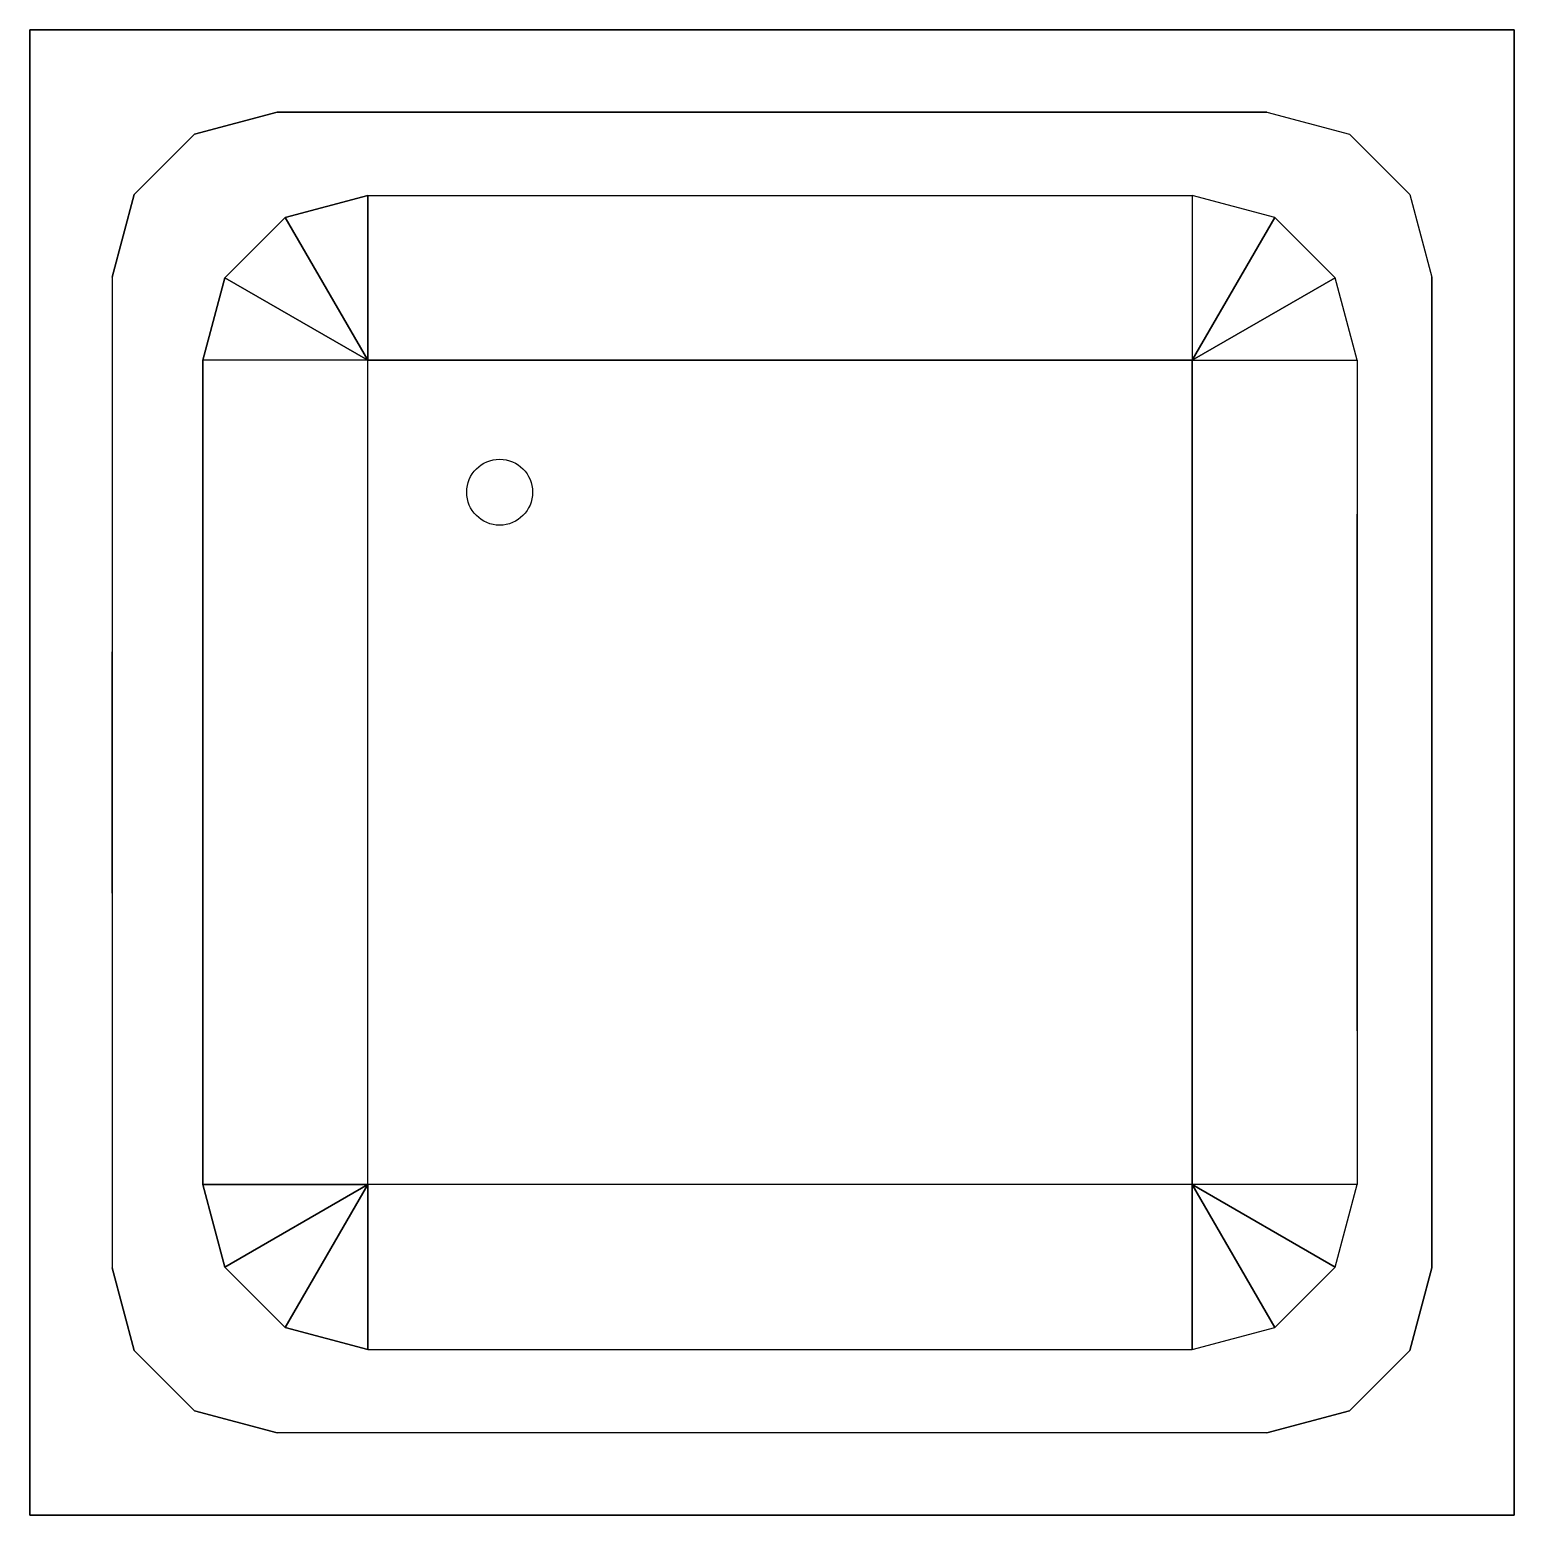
# Model space of a CAD drawing. Extents: x 0 to 90, y 0 to 90.1.
import ezdxf

# ---------------------------------------------------------------- set-up
doc = ezdxf.new("R2010")
doc.units = 0
doc.header["$LTSCALE"] = 12
doc.header["$MEASUREMENT"] = 0
doc.layers.get('0').update_dxf_attribs({"linetype": 'CONTINUOUS'})

msp = doc.modelspace()

# ---------------------------------------------------------------- linework, layer by layer
at = {"color": 0, "linetype": 'ByBlock', "extrusion": (0, -1, 0)}
for p, q in [((70.499, 80.054, 23.678), (70.499, 70.054, 8.678)), ((10.499, 20.054, 23.678), (20.499, 20.054, 8.678)), ((80.499, 20.054, 23.678), (70.499, 20.054, 8.678))]:
    msp.add_line(p, q, dxfattribs=at)
at = {"color": 0, "linetype": 'ByBlock'}
msp.add_circle((28.499, 62.054, 8.678), 2, dxfattribs=at)
for points in [[(0, 0, 24), (0, 90.106, 24), (0, 90.106), (0, 0)], [(0, 90.106, 24), (90.029, 90.106, 24), (90.029, 90.106), (0, 90.106)], [(90.029, 0, 24), (90.029, 90.106, 24), (90.029, 90.106), (90.029, 0)], [(20.499, 70.054, 8.678), (70.499, 70.054, 8.678), (70.499, 20.054, 8.678), (20.499, 20.054, 8.678)], [(20.499, 70.054, 8.678), (70.499, 70.054, 8.678), (70.499, 20.054, 8.678), (20.499, 20.054, 8.678)], [(0, 0, 24), (90.029, 0, 24), (90.029, 0), (0, 0)]]:
    msp.add_3dface(points, dxfattribs=at)
for points, invisible_edges in [([(33.343, 90.106, 24), (0, 90.106, 24), (15, 85.106, 24), (35.01, 85.106, 24)], 10), ([(15, 85.106, 24), (10, 83.767, 24), (0, 90.106, 24)], 10), ([(10, 83.767, 24), (6.34, 80.106, 24), (0, 90.106, 24)], 10), ([(6.34, 80.106, 24), (5, 75.106, 24), (0, 90.106, 24)], 10), ([(5, 75.106, 24), (5, 58.404, 24), (0, 60.071, 24), (0, 90.106, 24)], 10), ([(56.686, 90.106, 24), (33.343, 90.106, 24), (35.01, 85.106, 24), (55.02, 85.106, 24)], 10), ([(90.029, 90.106, 24), (56.686, 90.106, 24), (55.02, 85.106, 24), (75.029, 85.106, 24)], 10), ([(75.029, 85.106, 24), (80.029, 83.767, 24), (90.029, 90.106, 24)], 10), ([(80.029, 83.767, 24), (83.69, 80.106, 24), (90.029, 90.106, 24)], 10), ([(83.69, 80.106, 24), (85.029, 75.106, 24), (90.029, 90.106, 24)], 14), ([(85.029, 75.106, 24), (85.029, 58.404, 24), (90.029, 60.071, 24), (90.029, 90.106, 24)], 10), ([(20.499, 80.054, 23.678), (15.499, 78.714, 23.678), (10, 83.767, 24), (15, 85.106, 24)], 10), ([(20.499, 80.054, 23.678), (33.832, 80.054, 23.678), (35.01, 85.106, 24), (15, 85.106, 24)], 10), ([(33.832, 80.054, 23.678), (52.166, 80.054, 23.678), (55.02, 85.106, 24), (35.01, 85.106, 24)], 10), ([(52.166, 80.054, 23.678), (70.499, 80.054, 23.678), (75.029, 85.106, 24), (55.02, 85.106, 24)], 10), ([(75.499, 78.714, 23.678), (70.499, 80.054, 23.678), (75.029, 85.106, 24), (80.029, 83.767, 24)], 10), ([(15.499, 78.714, 23.678), (11.839, 75.054, 23.678), (6.34, 80.106, 24), (10, 83.767, 24)], 10), ([(79.159, 75.054, 23.678), (75.499, 78.714, 23.678), (80.029, 83.767, 24), (83.69, 80.106, 24)], 10), ([(11.839, 75.054, 23.678), (10.499, 70.054, 23.678), (5, 75.106, 24), (6.34, 80.106, 24)], 10), ([(70.499, 80.054, 23.678), (70.499, 76.721, 18.678), (20.499, 76.721, 18.678), (20.499, 80.054, 23.678)], 2), ([(80.499, 70.054, 23.678), (79.159, 75.054, 23.678), (83.69, 80.106, 24), (85.029, 75.106, 24)], 10), ([(70.499, 76.721, 18.678), (70.499, 73.387, 13.678), (20.499, 73.387, 13.678), (20.499, 76.721, 18.678)], 10), ([(5, 75.106, 24), (5, 37.738, 24), (10.499, 29.387, 23.678), (10.499, 70.054, 23.678)], 10), ([(80.499, 70.054, 23.678), (80.499, 29.387, 23.678), (85.029, 37.738, 24), (85.029, 75.106, 24)], 10), ([(70.499, 73.387, 13.678), (70.499, 70.054, 8.678), (20.499, 70.054, 8.678), (20.499, 73.387, 13.678)], 8), ([(10.499, 20.054, 23.678), (13.832, 20.054, 18.678), (13.832, 70.054, 18.678), (10.499, 70.054, 23.678)], 2), ([(13.832, 20.054, 18.678), (17.166, 20.054, 13.678), (17.166, 70.054, 13.678), (13.832, 70.054, 18.678)], 10), ([(17.166, 20.054, 13.678), (20.499, 20.054, 8.678), (20.499, 70.054, 8.678), (17.166, 70.054, 13.678)], 8), ([(73.832, 20.054, 13.678), (70.499, 20.054, 8.678), (70.499, 70.054, 8.678), (73.832, 70.054, 13.678)], 8), ([(77.166, 20.054, 18.678), (73.832, 20.054, 13.678), (73.832, 70.054, 13.678), (77.166, 70.054, 18.678)], 10), ([(80.499, 20.054, 23.678), (77.166, 20.054, 18.678), (77.166, 70.054, 18.678), (80.499, 70.054, 23.678)], 2), ([(5, 37.738, 24), (5, 52.369, 24), (10.499, 60.721, 23.678), (10.499, 29.387, 23.678)], 10), ([(5, 52.369, 24), (5, 15, 24), (10.499, 20.054, 23.678), (10.499, 60.721, 23.678)], 10), ([(80.499, 29.387, 23.678), (80.499, 60.721, 23.678), (85.029, 52.369, 24), (85.029, 37.738, 24)], 10), ([(80.499, 60.721, 23.678), (80.499, 20.054, 23.678), (85.029, 15, 24), (85.029, 52.369, 24)], 10), ([(5, 58.404, 24), (5, 31.702, 24), (0, 30.035, 24), (0, 60.071, 24)], 10), ([(85.029, 58.404, 24), (85.029, 31.702, 24), (90.029, 30.035, 24), (90.029, 60.071, 24)], 10), ([(5, 31.702, 24), (5, 15, 24), (0, 0, 24), (0, 30.035, 24)], 10), ([(85.029, 31.702, 24), (85.029, 15, 24), (90.029, 0, 24), (90.029, 30.035, 24)], 10), ([(5, 15, 24), (6.34, 10, 24), (11.839, 15.054, 23.678), (10.499, 20.054, 23.678)], 10), ([(70.499, 16.721, 13.678), (70.499, 20.054, 8.678), (20.499, 20.054, 8.678), (20.499, 16.721, 13.678)], 8), ([(79.159, 15.054, 23.678), (80.499, 20.054, 23.678), (85.029, 15, 24), (83.69, 10, 24)], 10), ([(70.499, 13.387, 18.678), (70.499, 16.721, 13.678), (20.499, 16.721, 13.678), (20.499, 13.387, 18.678)], 10), ([(6.34, 10, 24), (5, 15, 24), (0, 0, 24)], 10), ([(6.34, 10, 24), (10, 6.34, 24), (15.499, 11.394, 23.678), (11.839, 15.054, 23.678)], 10), ([(75.499, 11.394, 23.678), (79.159, 15.054, 23.678), (83.69, 10, 24), (80.029, 6.34, 24)], 10), ([(83.69, 10, 24), (85.029, 15, 24), (90.029, 0, 24)], 10), ([(70.499, 10.054, 23.678), (70.499, 13.387, 18.678), (20.499, 13.387, 18.678), (20.499, 10.054, 23.678)], 2), ([(10, 6.34, 24), (15, 5, 24), (20.499, 10.054, 23.678), (15.499, 11.394, 23.678)], 10), ([(70.499, 10.054, 23.678), (75.499, 11.394, 23.678), (80.029, 6.34, 24), (75.029, 5, 24)], 10), ([(10, 6.34, 24), (6.34, 10, 24), (0, 0, 24)], 10), ([(20.499, 10.054, 23.678), (33.832, 10.054, 23.678), (35.01, 5, 24), (15, 5, 24)], 10), ([(33.832, 10.054, 23.678), (52.166, 10.054, 23.678), (55.02, 5, 24), (35.01, 5, 24)], 10), ([(52.166, 10.054, 23.678), (70.499, 10.054, 23.678), (75.029, 5, 24), (55.02, 5, 24)], 10), ([(80.029, 6.34, 24), (83.69, 10, 24), (90.029, 0, 24)], 10), ([(15, 5, 24), (10, 6.34, 24), (0, 0, 24)], 10), ([(75.029, 5, 24), (80.029, 6.34, 24), (90.029, 0, 24)], 10), ([(35.01, 5, 24), (15, 5, 24), (0, 0, 24), (33.343, 0, 24)], 10), ([(55.02, 5, 24), (35.01, 5, 24), (33.343, 0, 24), (56.686, 0, 24)], 10), ([(75.029, 5, 24), (55.02, 5, 24), (56.686, 0, 24), (90.029, 0, 24)], 10)]:
    msp.add_3dface(points, dxfattribs=dict(at, invisible_edges=invisible_edges))

# ---------------------------------------------------------------- meshes
mesh = msp.add_polymesh((2, 4), dxfattribs=at)
for k, corner in enumerate([(20.499, 70.054, 8.678), (20.499, 70.054, 8.678), (20.499, 70.054, 8.678), (20.499, 70.054, 8.678), (20.499, 80.054, 23.678), (15.499, 78.714, 23.678), (11.839, 75.054, 23.678), (10.499, 70.054, 23.678)]):
    mesh.set_mesh_vertex(divmod(k, 4), corner)
mesh = msp.add_polymesh((2, 4), dxfattribs=at)
for k, corner in enumerate([(70.499, 70.054, 8.678), (70.499, 70.054, 8.678), (70.499, 70.054, 8.678), (70.499, 70.054, 8.678), (70.499, 80.054, 23.678), (75.499, 78.714, 23.678), (79.159, 75.054, 23.678), (80.499, 70.054, 23.678)]):
    mesh.set_mesh_vertex(divmod(k, 4), corner)
mesh = msp.add_polymesh((2, 4), dxfattribs=at)
for k, corner in enumerate([(20.499, 20.054, 8.678), (20.499, 20.054, 8.678), (20.499, 20.054, 8.678), (20.499, 20.054, 8.678), (20.499, 10.054, 23.678), (15.499, 11.394, 23.678), (11.839, 15.054, 23.678), (10.499, 20.054, 23.678)]):
    mesh.set_mesh_vertex(divmod(k, 4), corner)
mesh = msp.add_polymesh((2, 4), dxfattribs=at)
for k, corner in enumerate([(70.499, 20.054, 8.678), (70.499, 20.054, 8.678), (70.499, 20.054, 8.678), (70.499, 20.054, 8.678), (80.499, 20.054, 23.678), (79.159, 15.054, 23.678), (75.499, 11.394, 23.678), (70.499, 10.054, 23.678)]):
    mesh.set_mesh_vertex(divmod(k, 4), corner)

doc.saveas('drawing.dxf')
